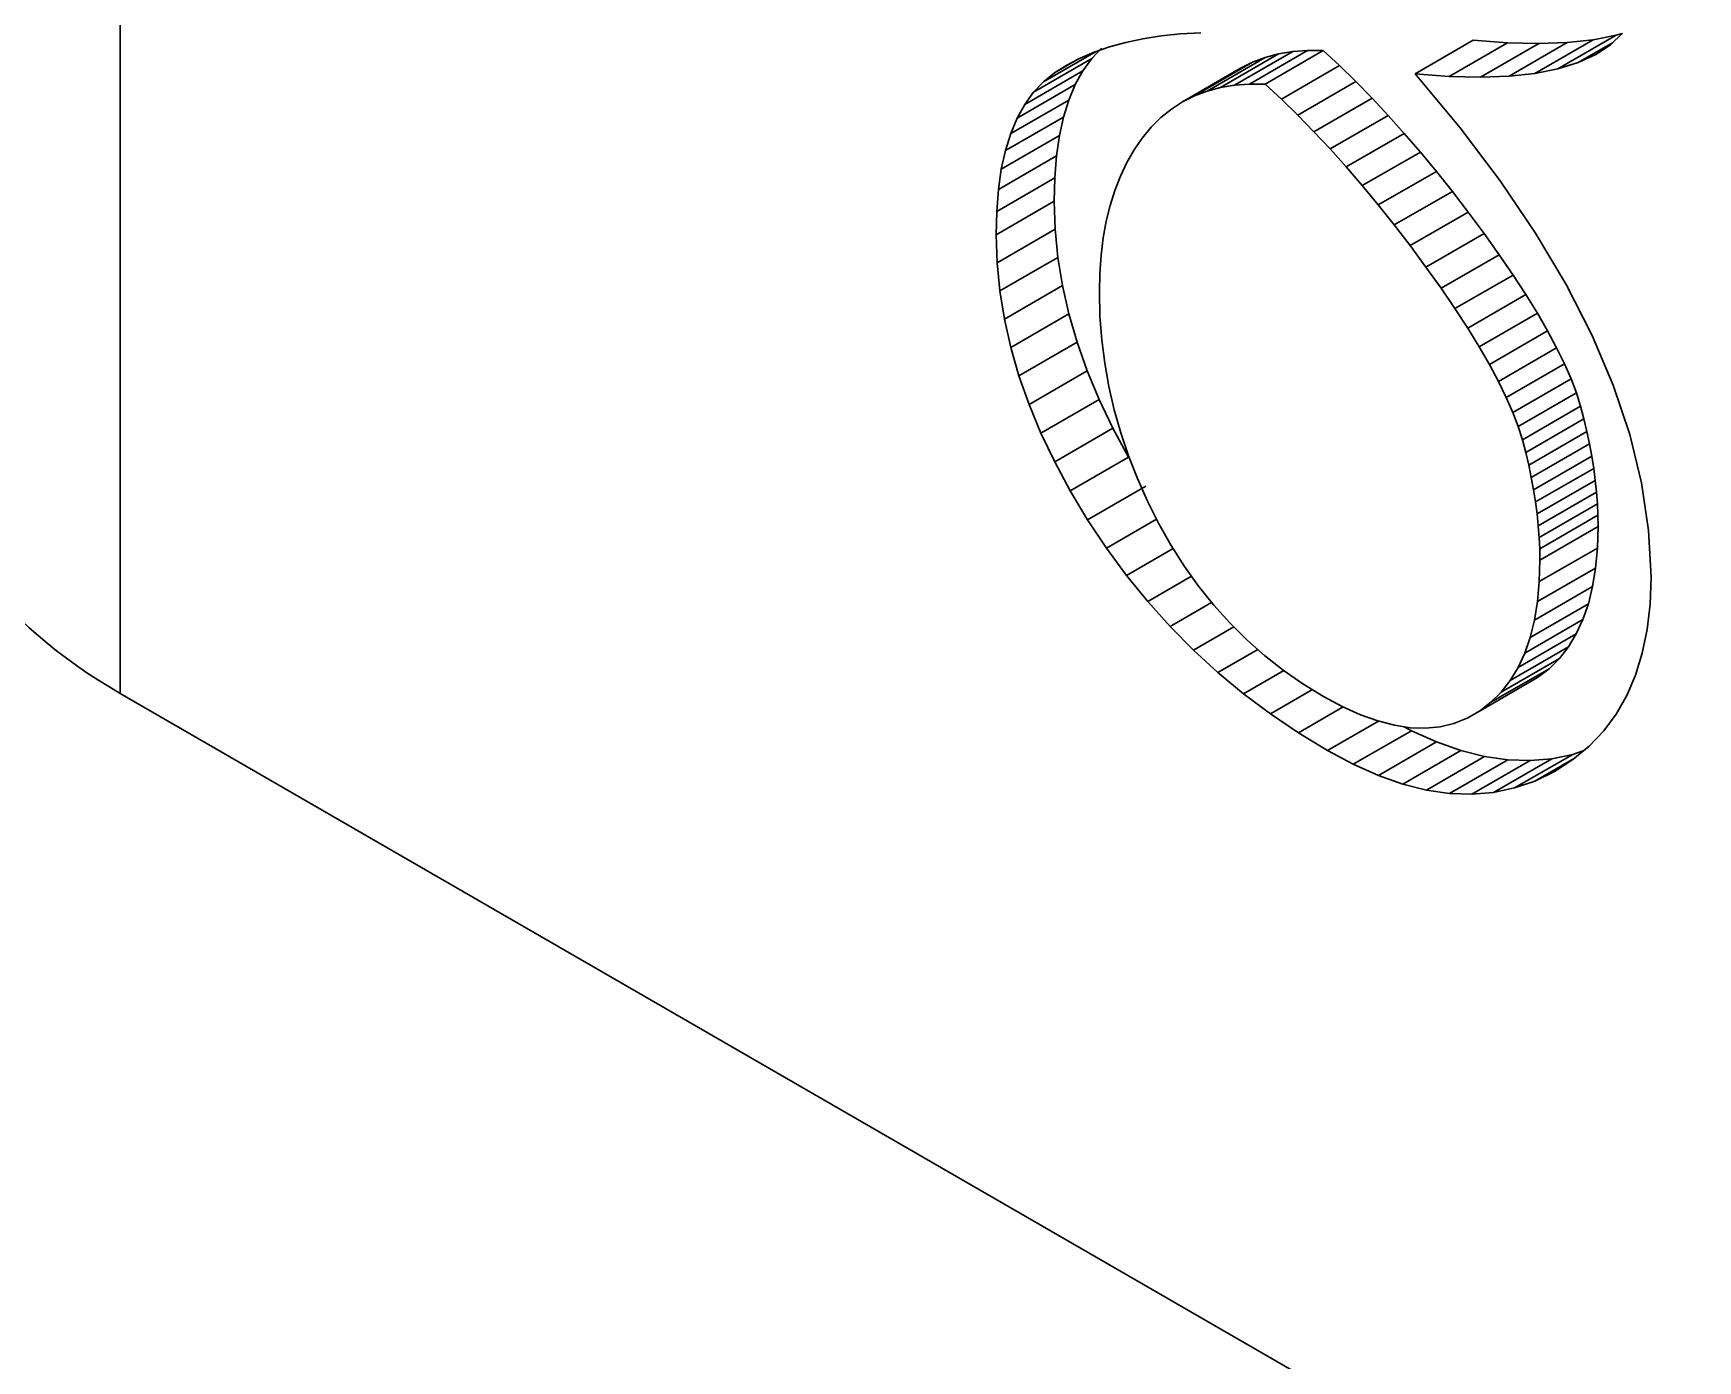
# Model space of a CAD drawing. Header units: millimetres. Extents: x -105 to 105, y -148 to 148.
# Drawn here: x 47.963 to 49.987, y -64.655 to -63.041 of the extents above; entities that cross this region are included whole.
import ezdxf

# ---------------------------------------------------------------- set-up
doc = ezdxf.new("R2010")
doc.units = ezdxf.units.MM
doc.layers.get('0').update_dxf_attribs({"lineweight": 18})

msp = doc.modelspace()

# ---------------------------------------------------------------- linework, layer by layer
at = {"color": 7, "lineweight": 30, "ltscale": 0.157175}
msp.add_line((48.0688, -63.8437), (48.0688, -57.5566), dxfattribs=at)
at = {"color": 7, "lineweight": 30, "ltscale": 0.000562448}
msp.add_line((49.3126, -63.0479), (49.3348, -63.0445), dxfattribs=at)
at = {"color": 7, "lineweight": 30, "ltscale": 0.000589946}
msp.add_line((49.3348, -63.0445), (49.3583, -63.042), dxfattribs=at)
at = {"color": 7, "lineweight": 30, "ltscale": 0.000618684}
msp.add_line((49.3583, -63.042), (49.383, -63.0405), dxfattribs=at)
at = {"color": 7, "lineweight": 30, "ltscale": 0.002041}
for p, q in [((49.8172, -63.0845), (49.8879, -63.0437)), ((49.4068, -63.1072), (49.4775, -63.0663)), ((49.424, -63.1043), (49.4947, -63.0635)), ((49.4421, -63.1029), (49.5128, -63.0621)), ((49.4611, -63.103), (49.5318, -63.0621)), ((49.6436, -63.0907), (49.7143, -63.0498)), ((49.685, -63.0937), (49.7557, -63.0529)), ((49.7231, -63.0946), (49.7938, -63.0538)), ((49.7578, -63.0934), (49.8286, -63.0525)), ((49.7892, -63.09), (49.8599, -63.0492)), ((49.1688, -63.1277), (49.2395, -63.0869)), ((49.1795, -63.1129), (49.2502, -63.0721)), ((49.3606, -63.1247), (49.4313, -63.0838)), ((49.3751, -63.1173), (49.4458, -63.0765)), ((49.3905, -63.1115), (49.4612, -63.0707)), ((49.4809, -63.1215), (49.5516, -63.0806)), ((49.1595, -63.1445), (49.2302, -63.1036)), ((49.5007, -63.1408), (49.5714, -63.1)), ((49.1517, -63.1632), (49.2224, -63.1224)), ((49.1453, -63.1839), (49.216, -63.1431)), ((49.5401, -63.1819), (49.6108, -63.1411)), ((49.1403, -63.2065), (49.2111, -63.1657)), ((49.5597, -63.2037), (49.6304, -63.1629)), ((49.5792, -63.2264), (49.6499, -63.1856)), ((49.1368, -63.2312), (49.2075, -63.1903)), ((49.5987, -63.2499), (49.6694, -63.2091)), ((49.1347, -63.2578), (49.2054, -63.217)), ((49.6181, -63.2742), (49.6888, -63.2334)), ((49.6374, -63.2994), (49.7081, -63.2585)), ((49.1351, -63.3204), (49.2058, -63.2795)), ((49.6566, -63.3254), (49.7273, -63.2845)), ((49.6751, -63.3512), (49.7458, -63.3104)), ((49.1384, -63.3545), (49.2091, -63.3137)), ((49.144, -63.3888), (49.2147, -63.348)), ((49.692, -63.376), (49.7627, -63.3352)), ((49.7075, -63.3997), (49.7782, -63.3589)), ((49.1518, -63.4232), (49.2225, -63.3824)), ((49.7215, -63.4224), (49.7922, -63.3815)), ((49.7339, -63.4439), (49.8047, -63.4031)), ((49.1618, -63.4578), (49.2325, -63.4169)), ((49.7449, -63.4644), (49.8156, -63.4235)), ((49.1741, -63.4925), (49.2448, -63.4516)), ((49.7544, -63.4838), (49.8251, -63.4429)), ((49.7624, -63.5021), (49.8331, -63.4612)), ((49.1885, -63.5273), (49.2592, -63.4865)), ((49.7689, -63.5193), (49.8396, -63.4785)), ((49.7739, -63.5354), (49.8446, -63.4946)), ((49.778, -63.5509), (49.8487, -63.5101)), ((49.2052, -63.5622), (49.2759, -63.5214)), ((49.7816, -63.5662), (49.8523, -63.5254)), ((49.7848, -63.5814), (49.8555, -63.5405)), ((49.2242, -63.5973), (49.2949, -63.5565)), ((49.7876, -63.5963), (49.8583, -63.5555)), ((49.7899, -63.611), (49.8607, -63.5702)), ((49.2453, -63.6326), (49.316, -63.5918)), ((49.7918, -63.6256), (49.8626, -63.5848)), ((49.7933, -63.6399), (49.8641, -63.5991)), ((49.7944, -63.6541), (49.8651, -63.6133)), ((49.7953, -63.6819), (49.866, -63.641)), ((49.7945, -63.7078), (49.8652, -63.667)), ((49.7923, -63.7321), (49.863, -63.6913)), ((49.7887, -63.7547), (49.8594, -63.7139)), ((49.7835, -63.7756), (49.8542, -63.7347)), ((49.7769, -63.7948), (49.8476, -63.7539)), ((49.7688, -63.8122), (49.8395, -63.7714)), ((49.7593, -63.828), (49.83, -63.7872)), ((49.7357, -63.8545), (49.8065, -63.8137)), ((49.7482, -63.8421), (49.8189, -63.8013)), ((49.7218, -63.8652), (49.7925, -63.8244)), ((49.5682, -63.9299), (49.639, -63.8891)), ((49.5988, -63.9435), (49.6695, -63.9027)), ((49.6285, -63.9539), (49.6992, -63.9131)), ((49.7645, -63.9587), (49.8352, -63.9179)), ((49.6573, -63.9612), (49.728, -63.9204)), ((49.6853, -63.9653), (49.7561, -63.9245)), ((49.7125, -63.9663), (49.7833, -63.9254)), ((49.7389, -63.9641), (49.8096, -63.9232))]:
    msp.add_line(p, q, dxfattribs=at)
at = {"color": 7, "lineweight": 30, "ltscale": 0.00071304}
for p, q in [((49.8879, -63.0437), (49.8599, -63.0492)), ((49.8172, -63.0845), (49.7892, -63.09))]:
    msp.add_line(p, q, dxfattribs=at)
at = {"color": 7, "lineweight": 30, "ltscale": 0.000505027}
msp.add_line((49.8955, -63.0411), (49.881, -63.0552), dxfattribs=at)
at = {"color": 7, "lineweight": 30, "ltscale": 0.000192453}
msp.add_line((49.8953, -63.0414), (49.8879, -63.0437), dxfattribs=at)
at = {"color": 7, "lineweight": 30, "ltscale": 0.001823}
msp.add_line((49.1915, -63.1001), (49.2547, -63.0637), dxfattribs=at)
at = {"color": 7, "lineweight": 30, "ltscale": 0.00047034}
msp.add_line((49.236, -63.0715), (49.2533, -63.0642), dxfattribs=at)
at = {"color": 7, "lineweight": 30, "ltscale": 0.000440128}
msp.add_line((49.2502, -63.0721), (49.2622, -63.0593), dxfattribs=at)
at = {"color": 7, "lineweight": 30, "ltscale": 0.000490272}
msp.add_line((49.2533, -63.0642), (49.2718, -63.0578), dxfattribs=at)
at = {"color": 7, "lineweight": 30, "ltscale": 0.000512698}
msp.add_line((49.2718, -63.0578), (49.2916, -63.0523), dxfattribs=at)
at = {"color": 7, "lineweight": 30, "ltscale": 0.000536433}
msp.add_line((49.2916, -63.0523), (49.3126, -63.0479), dxfattribs=at)
at = {"color": 7, "lineweight": 30, "ltscale": 0.000421298}
for p, q in [((49.4775, -63.0663), (49.4612, -63.0707)), ((49.4068, -63.1072), (49.3905, -63.1115))]:
    msp.add_line(p, q, dxfattribs=at)
at = {"color": 7, "lineweight": 30, "ltscale": 0.000435544}
msp.add_line((49.4947, -63.0635), (49.4775, -63.0663), dxfattribs=at)
at = {"color": 7, "lineweight": 30, "ltscale": 0.000453373}
msp.add_line((49.5128, -63.0621), (49.4947, -63.0635), dxfattribs=at)
at = {"color": 7, "lineweight": 30, "ltscale": 0.000474934}
msp.add_line((49.5318, -63.0621), (49.5128, -63.0621), dxfattribs=at)
at = {"color": 7, "lineweight": 30, "ltscale": 0.000678301}
for p, q in [((49.5516, -63.0806), (49.5318, -63.0621)), ((49.4809, -63.1215), (49.4611, -63.103))]:
    msp.add_line(p, q, dxfattribs=at)
at = {"color": 7, "lineweight": 30, "ltscale": 0.001039}
for p, q in [((49.7557, -63.0529), (49.7143, -63.0498)), ((49.685, -63.0937), (49.6436, -63.0907))]:
    msp.add_line(p, q, dxfattribs=at)
at = {"color": 7, "lineweight": 30, "ltscale": 0.000952805}
msp.add_line((49.7938, -63.0538), (49.7557, -63.0529), dxfattribs=at)
at = {"color": 7, "lineweight": 30, "ltscale": 0.000868775}
msp.add_line((49.8286, -63.0525), (49.7938, -63.0538), dxfattribs=at)
at = {"color": 7, "lineweight": 30, "ltscale": 0.00078844}
msp.add_line((49.8599, -63.0492), (49.8286, -63.0525), dxfattribs=at)
at = {"color": 7, "lineweight": 30, "ltscale": 0.0012}
msp.add_line((49.8418, -63.0768), (49.8834, -63.0528), dxfattribs=at)
at = {"color": 7, "lineweight": 30, "ltscale": 0.000585135}
msp.add_line((49.8631, -63.0671), (49.8418, -63.0768), dxfattribs=at)
at = {"color": 7, "lineweight": 30, "ltscale": 0.000537362}
msp.add_line((49.881, -63.0552), (49.8631, -63.0671), dxfattribs=at)
at = {"color": 7, "lineweight": 30, "ltscale": 0.000836925}
msp.add_line((49.2051, -63.0893), (49.234, -63.0725), dxfattribs=at)
at = {"color": 7, "lineweight": 30, "ltscale": 0.000438367}
msp.add_line((49.2051, -63.0893), (49.2199, -63.0799), dxfattribs=at)
at = {"color": 7, "lineweight": 30, "ltscale": 0.00045318}
msp.add_line((49.2199, -63.0799), (49.236, -63.0715), dxfattribs=at)
at = {"color": 7, "lineweight": 30, "ltscale": 0.000478078}
msp.add_line((49.2302, -63.1036), (49.2395, -63.0869), dxfattribs=at)
at = {"color": 7, "lineweight": 30, "ltscale": 0.000455782}
msp.add_line((49.2395, -63.0869), (49.2502, -63.0721), dxfattribs=at)
at = {"color": 7, "lineweight": 30, "ltscale": 0.000405856}
msp.add_line((49.4458, -63.0765), (49.4313, -63.0838), dxfattribs=at)
at = {"color": 7, "lineweight": 30, "ltscale": 0.000411207}
for p, q in [((49.4612, -63.0707), (49.4458, -63.0765)), ((49.3905, -63.1115), (49.3751, -63.1173))]:
    msp.add_line(p, q, dxfattribs=at)
at = {"color": 7, "lineweight": 30, "ltscale": 0.000691933}
msp.add_line((49.5714, -63.1), (49.5516, -63.0806), dxfattribs=at)
at = {"color": 7, "lineweight": 30, "ltscale": 0.000644672}
msp.add_line((49.8418, -63.0768), (49.8172, -63.0845), dxfattribs=at)
at = {"color": 7, "lineweight": 30, "ltscale": 0.000440406}
msp.add_line((49.1795, -63.1129), (49.1915, -63.1001), dxfattribs=at)
at = {"color": 7, "lineweight": 30, "ltscale": 0.000433114}
msp.add_line((49.1915, -63.1001), (49.2051, -63.0893), dxfattribs=at)
at = {"color": 7, "lineweight": 30, "ltscale": 0.000507531}
msp.add_line((49.2224, -63.1224), (49.2302, -63.1036), dxfattribs=at)
at = {"color": 7, "lineweight": 30, "ltscale": 0.000435481}
msp.add_line((49.424, -63.1043), (49.4068, -63.1072), dxfattribs=at)
at = {"color": 7, "lineweight": 30, "ltscale": 0.000453402}
msp.add_line((49.4421, -63.1029), (49.424, -63.1043), dxfattribs=at)
at = {"color": 7, "lineweight": 30, "ltscale": 0.000474935}
msp.add_line((49.4611, -63.103), (49.4421, -63.1029), dxfattribs=at)
at = {"color": 7, "lineweight": 30, "ltscale": 0.000705135}
msp.add_line((49.5912, -63.1201), (49.5714, -63.1), dxfattribs=at)
at = {"color": 7, "lineweight": 30, "ltscale": 0.00213}
msp.add_line((49.6436, -63.0907), (49.6981, -63.1561), dxfattribs=at)
at = {"color": 7, "lineweight": 30, "ltscale": 0.000952796}
msp.add_line((49.7231, -63.0946), (49.685, -63.0937), dxfattribs=at)
at = {"color": 7, "lineweight": 30, "ltscale": 0.000868394}
msp.add_line((49.7578, -63.0934), (49.7231, -63.0946), dxfattribs=at)
at = {"color": 7, "lineweight": 30, "ltscale": 0.000788779}
msp.add_line((49.7892, -63.09), (49.7578, -63.0934), dxfattribs=at)
at = {"color": 7, "lineweight": 30, "ltscale": 0.000478412}
msp.add_line((49.1595, -63.1445), (49.1688, -63.1277), dxfattribs=at)
at = {"color": 7, "lineweight": 30, "ltscale": 0.000455473}
msp.add_line((49.1688, -63.1277), (49.1795, -63.1129), dxfattribs=at)
at = {"color": 7, "lineweight": 30, "ltscale": 0.000541517}
for p, q in [((49.216, -63.1431), (49.2224, -63.1224)), ((49.1453, -63.1839), (49.1517, -63.1632))]:
    msp.add_line(p, q, dxfattribs=at)
at = {"color": 7, "lineweight": 30, "ltscale": 0.0004042}
msp.add_line((49.3606, -63.1247), (49.3471, -63.1334), dxfattribs=at)
at = {"color": 7, "lineweight": 30, "ltscale": 0.000406028}
msp.add_line((49.3751, -63.1173), (49.3606, -63.1247), dxfattribs=at)
at = {"color": 7, "lineweight": 30, "ltscale": 0.000691667}
msp.add_line((49.5007, -63.1408), (49.4809, -63.1215), dxfattribs=at)
at = {"color": 7, "lineweight": 30, "ltscale": 0.002042}
for p, q in [((49.5205, -63.1609), (49.5912, -63.1201)), ((49.1339, -63.2864), (49.2047, -63.2455)), ((49.7951, -63.6681), (49.8658, -63.6272))]:
    msp.add_line(p, q, dxfattribs=at)
at = {"color": 7, "lineweight": 30, "ltscale": 0.0007187}
msp.add_line((49.6108, -63.1411), (49.5912, -63.1201), dxfattribs=at)
at = {"color": 7, "lineweight": 30, "ltscale": 0.000507179}
msp.add_line((49.1517, -63.1632), (49.1595, -63.1445), dxfattribs=at)
at = {"color": 7, "lineweight": 30, "ltscale": 0.000579972}
for p, q in [((49.2111, -63.1657), (49.216, -63.1431)), ((49.1403, -63.2065), (49.1453, -63.1839))]:
    msp.add_line(p, q, dxfattribs=at)
at = {"color": 7, "lineweight": 30, "ltscale": 0.000415939}
msp.add_line((49.3344, -63.1437), (49.3226, -63.1554), dxfattribs=at)
at = {"color": 7, "lineweight": 30, "ltscale": 0.000407921}
msp.add_line((49.3471, -63.1334), (49.3344, -63.1437), dxfattribs=at)
at = {"color": 7, "lineweight": 30, "ltscale": 0.00070514}
msp.add_line((49.5205, -63.1609), (49.5007, -63.1408), dxfattribs=at)
at = {"color": 7, "lineweight": 30, "ltscale": 0.000733132}
for p, q in [((49.6304, -63.1629), (49.6108, -63.1411)), ((49.5597, -63.2037), (49.5401, -63.1819))]:
    msp.add_line(p, q, dxfattribs=at)
at = {"color": 7, "lineweight": 30, "ltscale": 0.000622075}
msp.add_line((49.2075, -63.1903), (49.2111, -63.1657), dxfattribs=at)
at = {"color": 7, "lineweight": 30, "ltscale": 0.00043763}
msp.add_line((49.3117, -63.1687), (49.3018, -63.1831), dxfattribs=at)
at = {"color": 7, "lineweight": 30, "ltscale": 0.000427914}
msp.add_line((49.3226, -63.1554), (49.3117, -63.1687), dxfattribs=at)
at = {"color": 7, "lineweight": 30, "ltscale": 0.000718961}
msp.add_line((49.5401, -63.1819), (49.5205, -63.1609), dxfattribs=at)
at = {"color": 7, "lineweight": 30, "ltscale": 0.000747629}
for p, q in [((49.6499, -63.1856), (49.6304, -63.1629)), ((49.5792, -63.2264), (49.5597, -63.2037))]:
    msp.add_line(p, q, dxfattribs=at)
at = {"color": 7, "lineweight": 30, "ltscale": 0.002022}
msp.add_line((49.6981, -63.1561), (49.7468, -63.2207), dxfattribs=at)
at = {"color": 7, "lineweight": 30, "ltscale": 0.000444153}
msp.add_line((49.3018, -63.1831), (49.2929, -63.1985), dxfattribs=at)
at = {"color": 7, "lineweight": 30, "ltscale": 0.000762675}
msp.add_line((49.6694, -63.2091), (49.6499, -63.1856), dxfattribs=at)
at = {"color": 7, "lineweight": 30, "ltscale": 0.000622452}
msp.add_line((49.1368, -63.2312), (49.1403, -63.2065), dxfattribs=at)
at = {"color": 7, "lineweight": 30, "ltscale": 0.000667423}
msp.add_line((49.2054, -63.217), (49.2075, -63.1903), dxfattribs=at)
at = {"color": 7, "lineweight": 30, "ltscale": 0.000453348}
msp.add_line((49.2929, -63.1985), (49.2851, -63.2148), dxfattribs=at)
at = {"color": 7, "lineweight": 30, "ltscale": 0.000777463}
for p, q in [((49.6888, -63.2334), (49.6694, -63.2091)), ((49.6181, -63.2742), (49.5987, -63.2499))]:
    msp.add_line(p, q, dxfattribs=at)
at = {"color": 7, "lineweight": 30, "ltscale": 0.000714327}
msp.add_line((49.2047, -63.2455), (49.2054, -63.217), dxfattribs=at)
at = {"color": 7, "lineweight": 30, "ltscale": 0.000464562}
msp.add_line((49.2851, -63.2148), (49.2783, -63.2322), dxfattribs=at)
at = {"color": 7, "lineweight": 30, "ltscale": 0.000762381}
msp.add_line((49.5987, -63.2499), (49.5792, -63.2264), dxfattribs=at)
at = {"color": 7, "lineweight": 30, "ltscale": 0.001919}
msp.add_line((49.7468, -63.2207), (49.7898, -63.2842), dxfattribs=at)
at = {"color": 7, "lineweight": 30, "ltscale": 0.000667043}
msp.add_line((49.1347, -63.2578), (49.1368, -63.2312), dxfattribs=at)
at = {"color": 7, "lineweight": 30, "ltscale": 0.000850739}
msp.add_line((49.2058, -63.2795), (49.2047, -63.2455), dxfattribs=at)
at = {"color": 7, "lineweight": 30, "ltscale": 0.000478981}
msp.add_line((49.2783, -63.2322), (49.2726, -63.2504), dxfattribs=at)
at = {"color": 7, "lineweight": 30, "ltscale": 0.000792817}
msp.add_line((49.7081, -63.2585), (49.6888, -63.2334), dxfattribs=at)
at = {"color": 7, "lineweight": 30, "ltscale": 0.000714718}
msp.add_line((49.1339, -63.2864), (49.1347, -63.2578), dxfattribs=at)
at = {"color": 7, "lineweight": 30, "ltscale": 0.000512853}
msp.add_line((49.2679, -63.2697), (49.2643, -63.2898), dxfattribs=at)
at = {"color": 7, "lineweight": 30, "ltscale": 0.000494804}
msp.add_line((49.2726, -63.2504), (49.2679, -63.2697), dxfattribs=at)
at = {"color": 7, "lineweight": 30, "ltscale": 0.000808656}
msp.add_line((49.7273, -63.2845), (49.7081, -63.2585), dxfattribs=at)
at = {"color": 7, "lineweight": 30, "ltscale": 0.000850752}
msp.add_line((49.1351, -63.3204), (49.1339, -63.2864), dxfattribs=at)
at = {"color": 7, "lineweight": 30, "ltscale": 0.000857807}
msp.add_line((49.2091, -63.3137), (49.2058, -63.2795), dxfattribs=at)
at = {"color": 7, "lineweight": 30, "ltscale": 0.000532347}
msp.add_line((49.2643, -63.2898), (49.2617, -63.311), dxfattribs=at)
at = {"color": 7, "lineweight": 30, "ltscale": 0.00079312}
msp.add_line((49.6374, -63.2994), (49.6181, -63.2742), dxfattribs=at)
at = {"color": 7, "lineweight": 30, "ltscale": 0.000794218}
msp.add_line((49.7458, -63.3104), (49.7273, -63.2845), dxfattribs=at)
at = {"color": 7, "lineweight": 30, "ltscale": 0.001822}
msp.add_line((49.7898, -63.2842), (49.8271, -63.3468), dxfattribs=at)
at = {"color": 7, "lineweight": 30, "ltscale": 0.00080835}
msp.add_line((49.6566, -63.3254), (49.6374, -63.2994), dxfattribs=at)
at = {"color": 7, "lineweight": 30, "ltscale": 0.000750919}
msp.add_line((49.7627, -63.3352), (49.7458, -63.3104), dxfattribs=at)
at = {"color": 7, "lineweight": 30, "ltscale": 0.000857427}
msp.add_line((49.1384, -63.3545), (49.1351, -63.3204), dxfattribs=at)
at = {"color": 7, "lineweight": 30, "ltscale": 0.000868398}
for p, q in [((49.2147, -63.348), (49.2091, -63.3137)), ((49.144, -63.3888), (49.1384, -63.3545))]:
    msp.add_line(p, q, dxfattribs=at)
at = {"color": 7, "lineweight": 30, "ltscale": 0.000554117}
msp.add_line((49.2617, -63.311), (49.2601, -63.3331), dxfattribs=at)
at = {"color": 7, "lineweight": 30, "ltscale": 0.000794529}
msp.add_line((49.6751, -63.3512), (49.6566, -63.3254), dxfattribs=at)
at = {"color": 7, "lineweight": 30, "ltscale": 0.000882109}
msp.add_line((49.2225, -63.3824), (49.2147, -63.348), dxfattribs=at)
at = {"color": 7, "lineweight": 30, "ltscale": 0.000576555}
msp.add_line((49.2601, -63.3331), (49.2596, -63.3561), dxfattribs=at)
at = {"color": 7, "lineweight": 30, "ltscale": 0.000750604}
msp.add_line((49.692, -63.376), (49.6751, -63.3512), dxfattribs=at)
at = {"color": 7, "lineweight": 30, "ltscale": 0.000707841}
for p, q in [((49.7782, -63.3589), (49.7627, -63.3352)), ((49.7075, -63.3997), (49.692, -63.376))]:
    msp.add_line(p, q, dxfattribs=at)
at = {"color": 7, "lineweight": 30, "ltscale": 0.001732}
msp.add_line((49.8271, -63.3468), (49.8587, -63.4085), dxfattribs=at)
at = {"color": 7, "lineweight": 30, "ltscale": 0.000723498}
msp.add_line((49.2596, -63.3561), (49.2603, -63.3851), dxfattribs=at)
at = {"color": 7, "lineweight": 30, "ltscale": 0.00066461}
msp.add_line((49.7922, -63.3815), (49.7782, -63.3589), dxfattribs=at)
at = {"color": 7, "lineweight": 30, "ltscale": 0.000882481}
msp.add_line((49.1518, -63.4232), (49.144, -63.3888), dxfattribs=at)
at = {"color": 7, "lineweight": 30, "ltscale": 0.000899644}
msp.add_line((49.2325, -63.4169), (49.2225, -63.3824), dxfattribs=at)
at = {"color": 7, "lineweight": 30, "ltscale": 0.000720347}
msp.add_line((49.2603, -63.3851), (49.2625, -63.4138), dxfattribs=at)
at = {"color": 7, "lineweight": 30, "ltscale": 0.000622824}
msp.add_line((49.8047, -63.4031), (49.7922, -63.3815), dxfattribs=at)
at = {"color": 7, "lineweight": 30, "ltscale": 0.000664934}
msp.add_line((49.7215, -63.4224), (49.7075, -63.3997), dxfattribs=at)
at = {"color": 7, "lineweight": 30, "ltscale": 0.000580622}
for p, q in [((49.8156, -63.4235), (49.8047, -63.4031)), ((49.7449, -63.4644), (49.7339, -63.4439))]:
    msp.add_line(p, q, dxfattribs=at)
at = {"color": 7, "lineweight": 30, "ltscale": 0.001649}
msp.add_line((49.8587, -63.4085), (49.8845, -63.4692), dxfattribs=at)
at = {"color": 7, "lineweight": 30, "ltscale": 0.000899278}
msp.add_line((49.1618, -63.4578), (49.1518, -63.4232), dxfattribs=at)
at = {"color": 7, "lineweight": 30, "ltscale": 0.000919598}
msp.add_line((49.2448, -63.4516), (49.2325, -63.4169), dxfattribs=at)
at = {"color": 7, "lineweight": 30, "ltscale": 0.00072019}
msp.add_line((49.2625, -63.4138), (49.2661, -63.4424), dxfattribs=at)
at = {"color": 7, "lineweight": 30, "ltscale": 0.000622494}
msp.add_line((49.7339, -63.4439), (49.7215, -63.4224), dxfattribs=at)
at = {"color": 7, "lineweight": 30, "ltscale": 0.000539451}
msp.add_line((49.8251, -63.4429), (49.8156, -63.4235), dxfattribs=at)
at = {"color": 7, "lineweight": 30, "ltscale": 0.00094314}
msp.add_line((49.2592, -63.4865), (49.2448, -63.4516), dxfattribs=at)
at = {"color": 7, "lineweight": 30, "ltscale": 0.000720681}
msp.add_line((49.2661, -63.4424), (49.2711, -63.4708), dxfattribs=at)
at = {"color": 7, "lineweight": 30, "ltscale": 0.000499503}
for p, q in [((49.8331, -63.4612), (49.8251, -63.4429)), ((49.7624, -63.5021), (49.7544, -63.4838))]:
    msp.add_line(p, q, dxfattribs=at)
at = {"color": 7, "lineweight": 30, "ltscale": 0.000919958}
msp.add_line((49.1741, -63.4925), (49.1618, -63.4578), dxfattribs=at)
at = {"color": 7, "lineweight": 30, "ltscale": 0.000723901}
msp.add_line((49.2711, -63.4708), (49.2776, -63.499), dxfattribs=at)
at = {"color": 7, "lineweight": 30, "ltscale": 0.000539793}
msp.add_line((49.7544, -63.4838), (49.7449, -63.4644), dxfattribs=at)
at = {"color": 7, "lineweight": 30, "ltscale": 0.000460453}
msp.add_line((49.8396, -63.4785), (49.8331, -63.4612), dxfattribs=at)
at = {"color": 7, "lineweight": 30, "ltscale": 0.001576}
msp.add_line((49.8845, -63.4692), (49.9046, -63.5289), dxfattribs=at)
at = {"color": 7, "lineweight": 30, "ltscale": 0.000942788}
msp.add_line((49.1885, -63.5273), (49.1741, -63.4925), dxfattribs=at)
at = {"color": 7, "lineweight": 30, "ltscale": 0.000968985}
for p, q in [((49.2759, -63.5214), (49.2592, -63.4865)), ((49.2052, -63.5622), (49.1885, -63.5273))]:
    msp.add_line(p, q, dxfattribs=at)
at = {"color": 7, "lineweight": 30, "ltscale": 0.000422545}
msp.add_line((49.8446, -63.4946), (49.8396, -63.4785), dxfattribs=at)
at = {"color": 7, "lineweight": 30, "ltscale": 0.000728398}
msp.add_line((49.2776, -63.499), (49.2856, -63.527), dxfattribs=at)
at = {"color": 7, "lineweight": 30, "ltscale": 0.000459961}
msp.add_line((49.7689, -63.5193), (49.7624, -63.5021), dxfattribs=at)
at = {"color": 7, "lineweight": 30, "ltscale": 0.000400636}
for p, q in [((49.8487, -63.5101), (49.8446, -63.4946)), ((49.778, -63.5509), (49.7739, -63.5354))]:
    msp.add_line(p, q, dxfattribs=at)
at = {"color": 7, "lineweight": 30, "ltscale": 0.000393238}
msp.add_line((49.8523, -63.5254), (49.8487, -63.5101), dxfattribs=at)
at = {"color": 7, "lineweight": 30, "ltscale": 0.000996949}
for p, q in [((49.2949, -63.5565), (49.2759, -63.5214)), ((49.2242, -63.5973), (49.2052, -63.5622))]:
    msp.add_line(p, q, dxfattribs=at)
at = {"color": 7, "lineweight": 30, "ltscale": 0.000735132}
msp.add_line((49.2856, -63.527), (49.295, -63.5549), dxfattribs=at)
at = {"color": 7, "lineweight": 30, "ltscale": 0.000422658}
msp.add_line((49.7739, -63.5354), (49.7689, -63.5193), dxfattribs=at)
at = {"color": 7, "lineweight": 30, "ltscale": 0.000386352}
for p, q in [((49.8555, -63.5405), (49.8523, -63.5254)), ((49.7848, -63.5814), (49.7816, -63.5662))]:
    msp.add_line(p, q, dxfattribs=at)
at = {"color": 7, "lineweight": 30, "ltscale": 0.001513}
msp.add_line((49.9046, -63.5289), (49.9189, -63.5877), dxfattribs=at)
at = {"color": 7, "lineweight": 30, "ltscale": 0.000393609}
msp.add_line((49.7816, -63.5662), (49.778, -63.5509), dxfattribs=at)
at = {"color": 7, "lineweight": 30, "ltscale": 0.000379857}
msp.add_line((49.8583, -63.5555), (49.8555, -63.5405), dxfattribs=at)
at = {"color": 7, "lineweight": 30, "ltscale": 0.000743241}
msp.add_line((49.295, -63.5549), (49.3058, -63.5826), dxfattribs=at)
at = {"color": 7, "lineweight": 30, "ltscale": 0.000373153}
for p, q in [((49.8607, -63.5702), (49.8583, -63.5555)), ((49.7899, -63.611), (49.7876, -63.5963))]:
    msp.add_line(p, q, dxfattribs=at)
at = {"color": 7, "lineweight": 30, "ltscale": 0.000366655}
msp.add_line((49.8626, -63.5848), (49.8607, -63.5702), dxfattribs=at)
at = {"color": 7, "lineweight": 30, "ltscale": 0.000752881}
msp.add_line((49.3058, -63.5826), (49.3181, -63.6101), dxfattribs=at)
at = {"color": 7, "lineweight": 30, "ltscale": 0.000379482}
msp.add_line((49.7876, -63.5963), (49.7848, -63.5814), dxfattribs=at)
at = {"color": 7, "lineweight": 30, "ltscale": 0.000360904}
msp.add_line((49.8641, -63.5991), (49.8626, -63.5848), dxfattribs=at)
at = {"color": 7, "lineweight": 30, "ltscale": 0.001461}
msp.add_line((49.9189, -63.5877), (49.9275, -63.6455), dxfattribs=at)
at = {"color": 7, "lineweight": 30, "ltscale": 0.001028}
for p, q in [((49.2453, -63.6326), (49.2242, -63.5973)), ((49.2927, -63.7003), (49.2683, -63.6672))]:
    msp.add_line(p, q, dxfattribs=at)
at = {"color": 7, "lineweight": 30, "ltscale": 0.000764624}
msp.add_line((49.3181, -63.6101), (49.3319, -63.6374), dxfattribs=at)
at = {"color": 7, "lineweight": 30, "ltscale": 0.000367033}
msp.add_line((49.7918, -63.6256), (49.7899, -63.611), dxfattribs=at)
at = {"color": 7, "lineweight": 30, "ltscale": 0.00035501}
msp.add_line((49.8651, -63.6133), (49.8641, -63.5991), dxfattribs=at)
at = {"color": 7, "lineweight": 30, "ltscale": 0.000349811}
msp.add_line((49.8658, -63.6272), (49.8651, -63.6133), dxfattribs=at)
at = {"color": 7, "lineweight": 30, "ltscale": 0.001038}
msp.add_line((49.2683, -63.6672), (49.2453, -63.6326), dxfattribs=at)
at = {"color": 7, "lineweight": 30, "ltscale": 0.001757}
msp.add_line((49.2683, -63.6672), (49.3292, -63.632), dxfattribs=at)
at = {"color": 7, "lineweight": 30, "ltscale": 0.000360525}
msp.add_line((49.7933, -63.6399), (49.7918, -63.6256), dxfattribs=at)
at = {"color": 7, "lineweight": 30, "ltscale": 0.000344503}
msp.add_line((49.866, -63.641), (49.8658, -63.6272), dxfattribs=at)
at = {"color": 7, "lineweight": 30, "ltscale": 0.00076406}
msp.add_line((49.3319, -63.6374), (49.3469, -63.664), dxfattribs=at)
at = {"color": 7, "lineweight": 30, "ltscale": 0.00035539}
msp.add_line((49.7944, -63.6541), (49.7933, -63.6399), dxfattribs=at)
at = {"color": 7, "lineweight": 30, "ltscale": 0.000349793}
msp.add_line((49.7951, -63.6681), (49.7944, -63.6541), dxfattribs=at)
at = {"color": 7, "lineweight": 30, "ltscale": 0.00064952}
for p, q in [((49.8652, -63.667), (49.866, -63.641)), ((49.7945, -63.7078), (49.7953, -63.6819))]:
    msp.add_line(p, q, dxfattribs=at)
at = {"color": 7, "lineweight": 30, "ltscale": 0.001424}
msp.add_line((49.9275, -63.6455), (49.9304, -63.7024), dxfattribs=at)
at = {"color": 7, "lineweight": 30, "ltscale": 0.001633}
msp.add_line((49.2927, -63.7003), (49.3492, -63.6677), dxfattribs=at)
at = {"color": 7, "lineweight": 30, "ltscale": 0.000751359}
msp.add_line((49.3469, -63.664), (49.363, -63.6894), dxfattribs=at)
at = {"color": 7, "lineweight": 30, "ltscale": 0.000344509}
msp.add_line((49.7953, -63.6819), (49.7951, -63.6681), dxfattribs=at)
at = {"color": 7, "lineweight": 30, "ltscale": 0.000609779}
msp.add_line((49.863, -63.6913), (49.8652, -63.667), dxfattribs=at)
at = {"color": 7, "lineweight": 30, "ltscale": 0.000741315}
msp.add_line((49.363, -63.6894), (49.3803, -63.7135), dxfattribs=at)
at = {"color": 7, "lineweight": 30, "ltscale": 0.000571635}
msp.add_line((49.8594, -63.7139), (49.863, -63.6913), dxfattribs=at)
at = {"color": 7, "lineweight": 30, "ltscale": 0.00102}
msp.add_line((49.3184, -63.732), (49.2927, -63.7003), dxfattribs=at)
at = {"color": 7, "lineweight": 30, "ltscale": 0.001535}
msp.add_line((49.3184, -63.732), (49.3715, -63.7013), dxfattribs=at)
at = {"color": 7, "lineweight": 30, "ltscale": 0.000733197}
msp.add_line((49.3803, -63.7135), (49.3986, -63.7363), dxfattribs=at)
at = {"color": 7, "lineweight": 30, "ltscale": 0.000609399}
msp.add_line((49.7923, -63.7321), (49.7945, -63.7078), dxfattribs=at)
at = {"color": 7, "lineweight": 30, "ltscale": 0.000537822}
for p, q in [((49.8542, -63.7347), (49.8594, -63.7139)), ((49.7835, -63.7756), (49.7887, -63.7547))]:
    msp.add_line(p, q, dxfattribs=at)
at = {"color": 7, "lineweight": 30, "ltscale": 0.000823354}
msp.add_line((49.9304, -63.7024), (49.9292, -63.7353), dxfattribs=at)
at = {"color": 7, "lineweight": 30, "ltscale": 0.001015}
msp.add_line((49.3455, -63.7622), (49.3184, -63.732), dxfattribs=at)
at = {"color": 7, "lineweight": 30, "ltscale": 0.001458}
msp.add_line((49.3455, -63.7622), (49.396, -63.7331), dxfattribs=at)
at = {"color": 7, "lineweight": 30, "ltscale": 0.000572011}
msp.add_line((49.7887, -63.7547), (49.7923, -63.7321), dxfattribs=at)
at = {"color": 7, "lineweight": 30, "ltscale": 0.000507284}
for p, q in [((49.8476, -63.7539), (49.8542, -63.7347)), ((49.7769, -63.7948), (49.7835, -63.7756))]:
    msp.add_line(p, q, dxfattribs=at)
at = {"color": 7, "lineweight": 30, "ltscale": 0.00077597}
msp.add_line((49.9292, -63.7353), (49.9257, -63.7661), dxfattribs=at)
at = {"color": 7, "lineweight": 30, "ltscale": 0.000727688}
msp.add_line((49.3986, -63.7363), (49.4181, -63.758), dxfattribs=at)
at = {"color": 7, "lineweight": 30, "ltscale": 0.000481839}
msp.add_line((49.8395, -63.7714), (49.8476, -63.7539), dxfattribs=at)
at = {"color": 7, "lineweight": 30, "ltscale": 0.001012}
for p, q in [((49.3739, -63.791), (49.3455, -63.7622)), ((49.4038, -63.8183), (49.3739, -63.791))]:
    msp.add_line(p, q, dxfattribs=at)
at = {"color": 7, "lineweight": 30, "ltscale": 0.001413}
for p, q in [((49.3739, -63.791), (49.4229, -63.7627)), ((49.435, -63.8442), (49.484, -63.8159))]:
    msp.add_line(p, q, dxfattribs=at)
at = {"color": 7, "lineweight": 30, "ltscale": 0.000724531}
msp.add_line((49.4181, -63.758), (49.4387, -63.7784), dxfattribs=at)
at = {"color": 7, "lineweight": 30, "ltscale": 0.000461421}
for p, q in [((49.83, -63.7872), (49.8395, -63.7714)), ((49.7593, -63.828), (49.7688, -63.8122))]:
    msp.add_line(p, q, dxfattribs=at)
at = {"color": 7, "lineweight": 30, "ltscale": 0.000734213}
msp.add_line((49.9257, -63.7661), (49.9198, -63.7949), dxfattribs=at)
at = {"color": 7, "lineweight": 30, "ltscale": 0.001399}
msp.add_line((49.4038, -63.8183), (49.4522, -63.7903), dxfattribs=at)
at = {"color": 7, "lineweight": 30, "ltscale": 0.000723245}
msp.add_line((49.4387, -63.7784), (49.4604, -63.7975), dxfattribs=at)
at = {"color": 7, "lineweight": 30, "ltscale": 0.000481492}
msp.add_line((49.7688, -63.8122), (49.7769, -63.7948), dxfattribs=at)
at = {"color": 7, "lineweight": 30, "ltscale": 0.000447558}
for p, q in [((49.8189, -63.8013), (49.83, -63.7872)), ((49.7482, -63.8421), (49.7593, -63.828))]:
    msp.add_line(p, q, dxfattribs=at)
at = {"color": 7, "lineweight": 30, "ltscale": 0.000698407}
msp.add_line((49.9198, -63.7949), (49.9116, -63.8216), dxfattribs=at)
at = {"color": 7, "lineweight": 30, "ltscale": 0.000724888}
msp.add_line((49.4604, -63.7975), (49.4832, -63.8154), dxfattribs=at)
at = {"color": 7, "lineweight": 30, "ltscale": 0.00072847}
msp.add_line((49.4832, -63.8154), (49.5071, -63.832), dxfattribs=at)
at = {"color": 7, "lineweight": 30, "ltscale": 0.000439635}
for p, q in [((49.7925, -63.8244), (49.8065, -63.8137)), ((49.7218, -63.8652), (49.7357, -63.8545))]:
    msp.add_line(p, q, dxfattribs=at)
at = {"color": 7, "lineweight": 30, "ltscale": 0.00043995}
for p, q in [((49.8065, -63.8137), (49.8189, -63.8013)), ((49.7357, -63.8545), (49.7482, -63.8421))]:
    msp.add_line(p, q, dxfattribs=at)
at = {"color": 7, "lineweight": 30, "ltscale": 0.001014}
msp.add_line((49.435, -63.8442), (49.4038, -63.8183), dxfattribs=at)
at = {"color": 7, "lineweight": 30, "ltscale": 0.000735058}
msp.add_line((49.5071, -63.832), (49.5322, -63.8474), dxfattribs=at)
at = {"color": 7, "lineweight": 30, "ltscale": 0.000670247}
msp.add_line((49.9116, -63.8216), (49.9011, -63.8463), dxfattribs=at)
at = {"color": 7, "lineweight": 30, "ltscale": 0.314351}
msp.add_line((58.9583, -70.1307), (48.0688, -63.8437), dxfattribs=at)
at = {"color": 7, "lineweight": 30, "ltscale": 0.001018}
msp.add_line((49.4676, -63.8686), (49.435, -63.8442), dxfattribs=at)
at = {"color": 7, "lineweight": 30, "ltscale": 0.001474}
msp.add_line((49.4676, -63.8686), (49.5187, -63.8391), dxfattribs=at)
at = {"color": 7, "lineweight": 30, "ltscale": 0.000647357}
msp.add_line((49.5322, -63.8474), (49.555, -63.8597), dxfattribs=at)
at = {"color": 7, "lineweight": 30, "ltscale": 0.000649973}
msp.add_line((49.9011, -63.8463), (49.8881, -63.8688), dxfattribs=at)
at = {"color": 7, "lineweight": 30, "ltscale": 0.001026}
msp.add_line((49.5016, -63.8916), (49.4676, -63.8686), dxfattribs=at)
at = {"color": 7, "lineweight": 30, "ltscale": 0.001572}
msp.add_line((49.5016, -63.8916), (49.556, -63.8602), dxfattribs=at)
at = {"color": 7, "lineweight": 30, "ltscale": 0.001786}
msp.add_line((49.5369, -63.9131), (49.5988, -63.8774), dxfattribs=at)
at = {"color": 7, "lineweight": 30, "ltscale": 0.000601991}
msp.add_line((49.555, -63.8597), (49.5769, -63.8696), dxfattribs=at)
at = {"color": 7, "lineweight": 30, "ltscale": 0.000560246}
msp.add_line((49.5769, -63.8696), (49.598, -63.8772), dxfattribs=at)
at = {"color": 7, "lineweight": 30, "ltscale": 0.000523135}
msp.add_line((49.598, -63.8772), (49.6183, -63.8825), dxfattribs=at)
at = {"color": 7, "lineweight": 30, "ltscale": 0.000429557}
msp.add_line((49.6907, -63.8803), (49.7067, -63.8739), dxfattribs=at)
at = {"color": 7, "lineweight": 30, "ltscale": 0.000436249}
msp.add_line((49.7067, -63.8739), (49.7218, -63.8652), dxfattribs=at)
at = {"color": 7, "lineweight": 30, "ltscale": 0.000639043}
msp.add_line((49.8881, -63.8688), (49.8729, -63.8893), dxfattribs=at)
at = {"color": 7, "lineweight": 30, "ltscale": 0.001035}
msp.add_line((49.5369, -63.9131), (49.5016, -63.8916), dxfattribs=at)
at = {"color": 7, "lineweight": 30, "ltscale": 0.000490406}
msp.add_line((49.6183, -63.8825), (49.6376, -63.8854), dxfattribs=at)
at = {"color": 7, "lineweight": 30, "ltscale": 0.000255316}
msp.add_line((49.639, -63.8891), (49.63, -63.8843), dxfattribs=at)
at = {"color": 7, "lineweight": 30, "ltscale": 0.000463356}
msp.add_line((49.6376, -63.8854), (49.6562, -63.886), dxfattribs=at)
at = {"color": 7, "lineweight": 30, "ltscale": 0.000835225}
for p, q in [((49.6695, -63.9027), (49.639, -63.8891)), ((49.5988, -63.9435), (49.5682, -63.9299))]:
    msp.add_line(p, q, dxfattribs=at)
at = {"color": 7, "lineweight": 30, "ltscale": 0.000444183}
msp.add_line((49.6562, -63.886), (49.6739, -63.8843), dxfattribs=at)
at = {"color": 7, "lineweight": 30, "ltscale": 0.000433105}
msp.add_line((49.6739, -63.8843), (49.6907, -63.8803), dxfattribs=at)
at = {"color": 7, "lineweight": 30, "ltscale": 0.000637029}
msp.add_line((49.8729, -63.8893), (49.8553, -63.9078), dxfattribs=at)
at = {"color": 7, "lineweight": 30, "ltscale": 0.000888466}
msp.add_line((49.5682, -63.9299), (49.5369, -63.9131), dxfattribs=at)
at = {"color": 7, "lineweight": 30, "ltscale": 0.000786735}
msp.add_line((49.6992, -63.9131), (49.6695, -63.9027), dxfattribs=at)
at = {"color": 7, "lineweight": 30, "ltscale": 0.000743955}
for p, q in [((49.728, -63.9204), (49.6992, -63.9131)), ((49.6573, -63.9612), (49.6285, -63.9539))]:
    msp.add_line(p, q, dxfattribs=at)
at = {"color": 7, "lineweight": 30, "ltscale": 0.000652545}
for p, q in [((49.8352, -63.9179), (49.8096, -63.9232)), ((49.7645, -63.9587), (49.7389, -63.9641))]:
    msp.add_line(p, q, dxfattribs=at)
at = {"color": 7, "lineweight": 30, "ltscale": 0.000357572}
msp.add_line((49.8487, -63.9132), (49.8352, -63.9179), dxfattribs=at)
at = {"color": 7, "lineweight": 30, "ltscale": 0.000645371}
msp.add_line((49.8553, -63.9078), (49.8353, -63.9241), dxfattribs=at)
at = {"color": 7, "lineweight": 30, "ltscale": 0.000708289}
msp.add_line((49.7561, -63.9245), (49.728, -63.9204), dxfattribs=at)
at = {"color": 7, "lineweight": 30, "ltscale": 0.000680572}
for p, q in [((49.7833, -63.9254), (49.7561, -63.9245)), ((49.7125, -63.9663), (49.6853, -63.9653))]:
    msp.add_line(p, q, dxfattribs=at)
at = {"color": 7, "lineweight": 30, "ltscale": 0.000661496}
msp.add_line((49.8096, -63.9232), (49.7833, -63.9254), dxfattribs=at)
at = {"color": 7, "lineweight": 30, "ltscale": 0.00141}
msp.add_line((49.7892, -63.9502), (49.838, -63.9219), dxfattribs=at)
at = {"color": 7, "lineweight": 30, "ltscale": 0.000662305}
msp.add_line((49.8353, -63.9241), (49.813, -63.9385), dxfattribs=at)
at = {"color": 7, "lineweight": 30, "ltscale": 0.000786861}
msp.add_line((49.6285, -63.9539), (49.5988, -63.9435), dxfattribs=at)
at = {"color": 7, "lineweight": 30, "ltscale": 0.000653377}
msp.add_line((49.7892, -63.9502), (49.7645, -63.9587), dxfattribs=at)
at = {"color": 7, "lineweight": 30, "ltscale": 0.000664843}
msp.add_line((49.813, -63.9385), (49.7892, -63.9502), dxfattribs=at)
at = {"color": 7, "lineweight": 30, "ltscale": 0.000708233}
msp.add_line((49.6853, -63.9653), (49.6573, -63.9612), dxfattribs=at)
at = {"color": 7, "lineweight": 30, "ltscale": 0.000661465}
msp.add_line((49.7389, -63.9641), (49.7125, -63.9663), dxfattribs=at)
at = {"color": 7, "lineweight": 30}
msp.add_ellipse((48.6345, -63.5171), major_axis=(0.8, 0), ratio=0.57735, start_param=3.141593, end_param=3.926991, dxfattribs=at)

doc.saveas('drawing.dxf')
